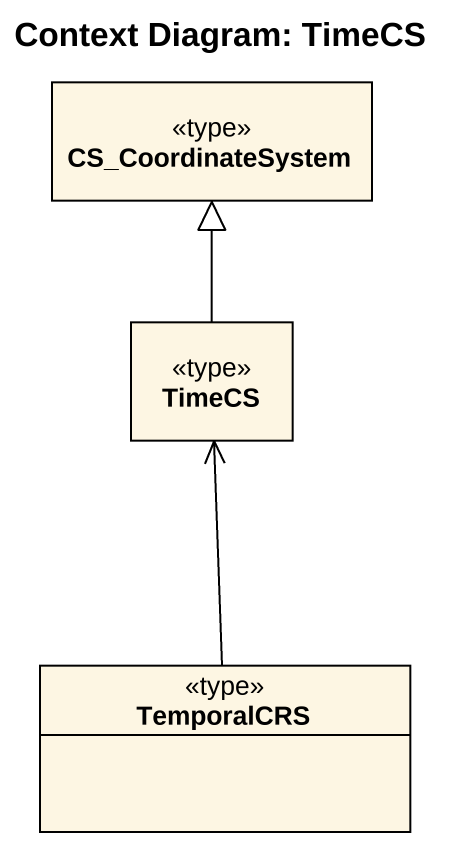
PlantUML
@startuml
title Context Diagram: TimeCS
hide circle
hide empty members
class CS_CoordinateSystem <<type>>
class TimeCS <<type>>
class TemporalCRS <<type>>
TimeCS -up-|> CS_CoordinateSystem
TemporalCRS -up-> TimeCS
@enduml
